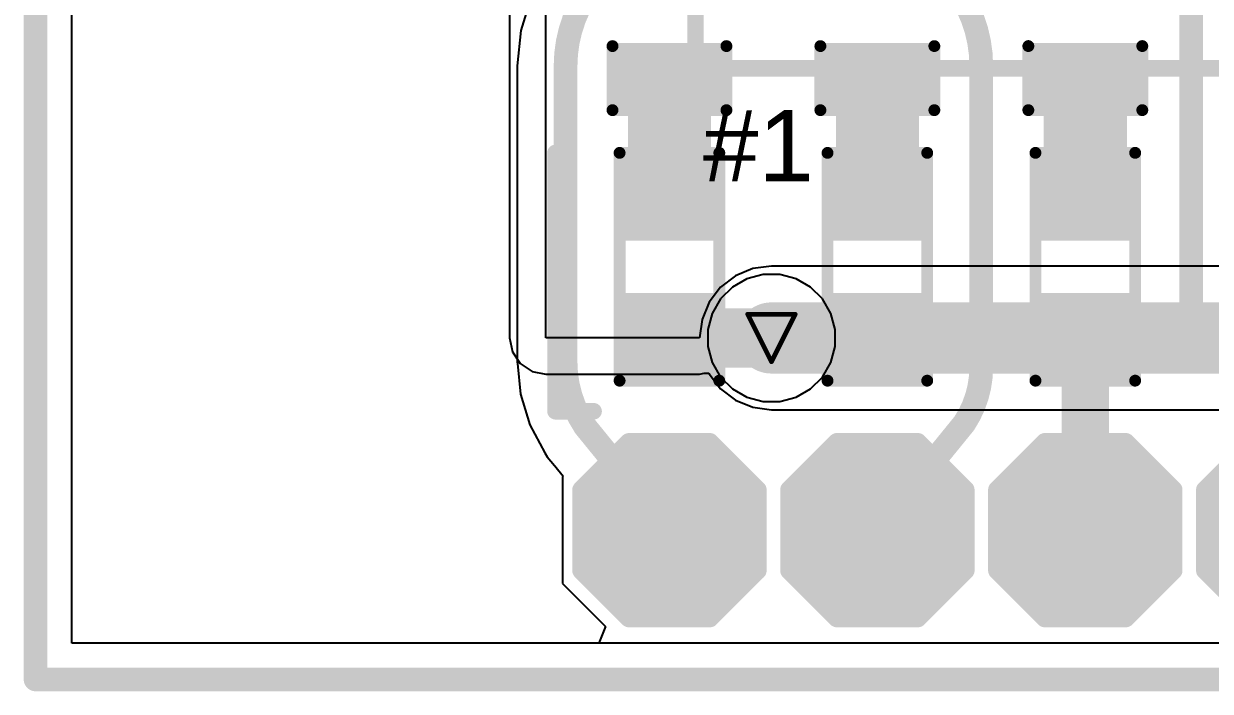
# Model space of a CAD drawing. Header units: inches. Extents: x 0 to 35.2, y -0.7 to 15.9.
# Drawn here: x -0.005 to 0.4949, y -0.005 to 0.2763 of the extents above; entities that cross this region are included whole.
import ezdxf

# ---------------------------------------------------------------- set-up
doc = ezdxf.new("R2010")
doc.units = ezdxf.units.IN
doc.header["$MEASUREMENT"] = 0
for name, color, linetype in [('Bottom Layer', 5, 'Continuous'), ('Bottom Overlay', 54, 'Continuous'), ('Bottom Paste', 16, 'Continuous'), ('Bottom Solder', 6, 'Continuous'), ('Drill Drawing', 1, 'Continuous'), ('GND1', 16, 'Continuous'), ('GND2', 76, 'Continuous'), ('Mechanical 6', 56, 'Continuous'), ('Top Layer', 1, 'Continuous'), ('Top Overlay', 2, 'Continuous'), ('Via Holes', 16, 'Continuous')]:
    doc.layers.add(name, color=color, linetype=linetype)
doc.styles.add('Arial', font='', dxfattribs={"height": 0.2})
doc.styles.get('Arial').set_extended_font_data('Arial')

# ---------------------------------------------------------------- blocks, each defined once
blk = doc.blocks.new('T__________B_29')
at = {"layer": 'Bottom Layer'}
blk.add_hatch(color=5, dxfattribs=at).paths.add_polyline_path([(0.015, 0.03), (-0.015, 0.03), (-0.03, 0.015), (-0.03, -0.015), (-0.015, -0.03), (0.015, -0.03), (0.03, -0.015), (0.03, 0.015)])
at = {"layer": 'Bottom Paste'}
blk.add_hatch(color=16, dxfattribs=at).paths.add_polyline_path([(0.015, 0.03), (-0.015, 0.03), (-0.03, 0.015), (-0.03, -0.015), (-0.015, -0.03), (0.015, -0.03), (0.03, -0.015), (0.03, 0.015)])
at = {"layer": 'Bottom Solder'}
blk.add_hatch(color=6, dxfattribs=at).paths.add_polyline_path([(0.017, 0.034), (-0.017, 0.034), (-0.034, 0.017), (-0.034, -0.017), (-0.017, -0.034), (0.017, -0.034), (0.034, -0.017), (0.034, 0.017)])
at = {"layer": 'Bottom Overlay', "const_width": 0.00787}
for points in [[(-0.017, 0.037), (-0.037, 0.017)], [(0.017, 0.037), (-0.017, 0.037)], [(0.037, 0.017), (0.017, 0.037)], [(-0.037, 0.017), (-0.037, -0.017)], [(0.037, 0.017), (0.037, -0.017)], [(-0.017, -0.037), (-0.037, -0.017)], [(0.037, -0.017), (0.017, -0.037)], [(0.017, -0.037), (-0.017, -0.037)]]:
    blk.add_lwpolyline(points, dxfattribs=at)
at = {"layer": 'Bottom Overlay', "const_width": 0.00394}
for points in [[(-0.01897, 0.037, 1), (-0.01503, 0.037, 1)], [(-0.01897, 0.037, 1), (-0.01503, 0.037, 1)], [(0.01503, 0.037, 1), (0.01897, 0.037, 1)], [(0.01503, 0.037, 1), (0.01897, 0.037, 1)], [(-0.03897, 0.017, 1), (-0.03503, 0.017, 1)], [(-0.03897, 0.017, 1), (-0.03503, 0.017, 1)], [(0.03503, 0.017, 1), (0.03897, 0.017, 1)], [(0.03503, 0.017, 1), (0.03897, 0.017, 1)], [(-0.03897, -0.017, 1), (-0.03503, -0.017, 1)], [(-0.03897, -0.017, 1), (-0.03503, -0.017, 1)], [(0.03503, -0.017, 1), (0.03897, -0.017, 1)], [(0.03503, -0.017, 1), (0.03897, -0.017, 1)], [(-0.01897, -0.037, 1), (-0.01503, -0.037, 1)], [(-0.01897, -0.037, 1), (-0.01503, -0.037, 1)], [(0.01503, -0.037, 1), (0.01897, -0.037, 1)], [(0.01503, -0.037, 1), (0.01897, -0.037, 1)]]:
    blk.add_lwpolyline(points, format="xyb", close=True, dxfattribs=at)
blk = doc.blocks.new('T__________B_30')
at = {"layer": 'Bottom Layer'}
blk.add_hatch(color=5, dxfattribs=at).paths.add_polyline_path([(0.015, 0.03), (-0.015, 0.03), (-0.03, 0.015), (-0.03, -0.015), (-0.015, -0.03), (0.015, -0.03), (0.03, -0.015), (0.03, 0.015)])
at = {"layer": 'Bottom Paste'}
blk.add_hatch(color=16, dxfattribs=at).paths.add_polyline_path([(0.015, 0.03), (-0.015, 0.03), (-0.03, 0.015), (-0.03, -0.015), (-0.015, -0.03), (0.015, -0.03), (0.03, -0.015), (0.03, 0.015)])
at = {"layer": 'Bottom Solder'}
blk.add_hatch(color=6, dxfattribs=at).paths.add_polyline_path([(0.017, 0.034), (-0.017, 0.034), (-0.034, 0.017), (-0.034, -0.017), (-0.017, -0.034), (0.017, -0.034), (0.034, -0.017), (0.034, 0.017)])
at = {"layer": 'Bottom Overlay', "const_width": 0.00787}
for points in [[(-0.017, 0.037), (-0.037, 0.017)], [(0.017, 0.037), (-0.017, 0.037)], [(0.037, 0.017), (0.017, 0.037)], [(-0.037, 0.017), (-0.037, -0.017)], [(0.037, 0.017), (0.037, -0.017)], [(-0.017, -0.037), (-0.037, -0.017)], [(0.037, -0.017), (0.017, -0.037)], [(0.017, -0.037), (-0.017, -0.037)]]:
    blk.add_lwpolyline(points, dxfattribs=at)
at = {"layer": 'Bottom Overlay', "const_width": 0.00394}
for points in [[(-0.01897, 0.037, 1), (-0.01503, 0.037, 1)], [(-0.01897, 0.037, 1), (-0.01503, 0.037, 1)], [(0.01503, 0.037, 1), (0.01897, 0.037, 1)], [(0.01503, 0.037, 1), (0.01897, 0.037, 1)], [(-0.03897, 0.017, 1), (-0.03503, 0.017, 1)], [(-0.03897, 0.017, 1), (-0.03503, 0.017, 1)], [(0.03503, 0.017, 1), (0.03897, 0.017, 1)], [(0.03503, 0.017, 1), (0.03897, 0.017, 1)], [(-0.03897, -0.017, 1), (-0.03503, -0.017, 1)], [(-0.03897, -0.017, 1), (-0.03503, -0.017, 1)], [(0.03503, -0.017, 1), (0.03897, -0.017, 1)], [(0.03503, -0.017, 1), (0.03897, -0.017, 1)], [(-0.01897, -0.037, 1), (-0.01503, -0.037, 1)], [(-0.01897, -0.037, 1), (-0.01503, -0.037, 1)], [(0.01503, -0.037, 1), (0.01897, -0.037, 1)], [(0.01503, -0.037, 1), (0.01897, -0.037, 1)]]:
    blk.add_lwpolyline(points, format="xyb", close=True, dxfattribs=at)
blk = doc.blocks.new('T__________B_31')
at = {"layer": 'Bottom Layer'}
blk.add_hatch(color=5, dxfattribs=at).paths.add_polyline_path([(0.015, 0.03), (-0.015, 0.03), (-0.03, 0.015), (-0.03, -0.015), (-0.015, -0.03), (0.015, -0.03), (0.03, -0.015), (0.03, 0.015)])
at = {"layer": 'Bottom Paste'}
blk.add_hatch(color=16, dxfattribs=at).paths.add_polyline_path([(0.015, 0.03), (-0.015, 0.03), (-0.03, 0.015), (-0.03, -0.015), (-0.015, -0.03), (0.015, -0.03), (0.03, -0.015), (0.03, 0.015)])
at = {"layer": 'Bottom Solder'}
blk.add_hatch(color=6, dxfattribs=at).paths.add_polyline_path([(0.017, 0.034), (-0.017, 0.034), (-0.034, 0.017), (-0.034, -0.017), (-0.017, -0.034), (0.017, -0.034), (0.034, -0.017), (0.034, 0.017)])
at = {"layer": 'Bottom Overlay', "const_width": 0.00787}
for points in [[(-0.017, 0.037), (-0.037, 0.017)], [(0.017, 0.037), (-0.017, 0.037)], [(0.037, 0.017), (0.017, 0.037)], [(-0.037, 0.017), (-0.037, -0.017)], [(0.037, 0.017), (0.037, -0.017)], [(-0.017, -0.037), (-0.037, -0.017)], [(0.037, -0.017), (0.017, -0.037)], [(0.017, -0.037), (-0.017, -0.037)]]:
    blk.add_lwpolyline(points, dxfattribs=at)
at = {"layer": 'Bottom Overlay', "const_width": 0.00394}
for points in [[(-0.01897, 0.037, 1), (-0.01503, 0.037, 1)], [(-0.01897, 0.037, 1), (-0.01503, 0.037, 1)], [(0.01503, 0.037, 1), (0.01897, 0.037, 1)], [(0.01503, 0.037, 1), (0.01897, 0.037, 1)], [(-0.03897, 0.017, 1), (-0.03503, 0.017, 1)], [(-0.03897, 0.017, 1), (-0.03503, 0.017, 1)], [(0.03503, 0.017, 1), (0.03897, 0.017, 1)], [(0.03503, 0.017, 1), (0.03897, 0.017, 1)], [(-0.03897, -0.017, 1), (-0.03503, -0.017, 1)], [(-0.03897, -0.017, 1), (-0.03503, -0.017, 1)], [(0.03503, -0.017, 1), (0.03897, -0.017, 1)], [(0.03503, -0.017, 1), (0.03897, -0.017, 1)], [(-0.01897, -0.037, 1), (-0.01503, -0.037, 1)], [(-0.01897, -0.037, 1), (-0.01503, -0.037, 1)], [(0.01503, -0.037, 1), (0.01897, -0.037, 1)], [(0.01503, -0.037, 1), (0.01897, -0.037, 1)]]:
    blk.add_lwpolyline(points, format="xyb", close=True, dxfattribs=at)
blk = doc.blocks.new('T__________B_32')
at = {"layer": 'Bottom Layer'}
blk.add_hatch(color=5, dxfattribs=at).paths.add_polyline_path([(0.015, 0.03), (-0.015, 0.03), (-0.03, 0.015), (-0.03, -0.015), (-0.015, -0.03), (0.015, -0.03), (0.03, -0.015), (0.03, 0.015)])
at = {"layer": 'Bottom Paste'}
blk.add_hatch(color=16, dxfattribs=at).paths.add_polyline_path([(0.015, 0.03), (-0.015, 0.03), (-0.03, 0.015), (-0.03, -0.015), (-0.015, -0.03), (0.015, -0.03), (0.03, -0.015), (0.03, 0.015)])
at = {"layer": 'Bottom Solder'}
blk.add_hatch(color=6, dxfattribs=at).paths.add_polyline_path([(0.017, 0.034), (-0.017, 0.034), (-0.034, 0.017), (-0.034, -0.017), (-0.017, -0.034), (0.017, -0.034), (0.034, -0.017), (0.034, 0.017)])
at = {"layer": 'Bottom Overlay', "const_width": 0.00787}
for points in [[(-0.017, 0.037), (-0.037, 0.017)], [(0.017, 0.037), (-0.017, 0.037)], [(0.037, 0.017), (0.017, 0.037)], [(-0.037, 0.017), (-0.037, -0.017)], [(0.037, 0.017), (0.037, -0.017)], [(-0.017, -0.037), (-0.037, -0.017)], [(0.037, -0.017), (0.017, -0.037)], [(0.017, -0.037), (-0.017, -0.037)]]:
    blk.add_lwpolyline(points, dxfattribs=at)
at = {"layer": 'Bottom Overlay', "const_width": 0.00394}
for points in [[(-0.01897, 0.037, 1), (-0.01503, 0.037, 1)], [(-0.01897, 0.037, 1), (-0.01503, 0.037, 1)], [(0.01503, 0.037, 1), (0.01897, 0.037, 1)], [(0.01503, 0.037, 1), (0.01897, 0.037, 1)], [(-0.03897, 0.017, 1), (-0.03503, 0.017, 1)], [(-0.03897, 0.017, 1), (-0.03503, 0.017, 1)], [(0.03503, 0.017, 1), (0.03897, 0.017, 1)], [(0.03503, 0.017, 1), (0.03897, 0.017, 1)], [(-0.03897, -0.017, 1), (-0.03503, -0.017, 1)], [(-0.03897, -0.017, 1), (-0.03503, -0.017, 1)], [(0.03503, -0.017, 1), (0.03897, -0.017, 1)], [(0.03503, -0.017, 1), (0.03897, -0.017, 1)], [(-0.01897, -0.037, 1), (-0.01503, -0.037, 1)], [(-0.01897, -0.037, 1), (-0.01503, -0.037, 1)], [(0.01503, -0.037, 1), (0.01897, -0.037, 1)], [(0.01503, -0.037, 1), (0.01897, -0.037, 1)]]:
    blk.add_lwpolyline(points, format="xyb", close=True, dxfattribs=at)
blk = doc.blocks.new('R___0603_B_37')
at = {"layer": 'Bottom Layer'}
for points in [[(-0.045, -0.0175), (-0.045, 0.0175), (-0.015, 0.0175), (-0.015, -0.0175)], [(0.015, -0.0175), (0.015, 0.0175), (0.045, 0.0175), (0.045, -0.0175)]]:
    blk.add_hatch(color=5, dxfattribs=at).paths.add_polyline_path(points)
at = {"layer": 'Bottom Paste'}
for points in [[(-0.045, -0.0175), (-0.045, 0.0175), (-0.015, 0.0175), (-0.015, -0.0175)], [(0.015, -0.0175), (0.015, 0.0175), (0.045, 0.0175), (0.045, -0.0175)]]:
    blk.add_hatch(color=16, dxfattribs=at).paths.add_polyline_path(points)
at = {"layer": 'Bottom Solder'}
for points in [[(-0.049, -0.0215), (-0.049, 0.0215), (-0.011, 0.0215), (-0.011, -0.0215)], [(0.011, -0.0215), (0.011, 0.0215), (0.049, 0.0215), (0.049, -0.0215)]]:
    blk.add_hatch(color=6, dxfattribs=at).paths.add_polyline_path(points)
at = {"layer": 'Bottom Overlay', "const_width": 0.005}
for points in [[(-0.048, -0.021), (-0.048, 0.021)], [(0.048, 0.021), (-0.048, 0.021)], [(0.048, -0.021), (0.048, 0.021)], [(0.048, -0.021), (-0.048, -0.021)]]:
    blk.add_lwpolyline(points, dxfattribs=at)
at = {"layer": 'Bottom Overlay', "const_width": 0.0025}
for points in [[(-0.04925, 0.021, 1), (-0.04675, 0.021, 1)], [(-0.04925, 0.021, 1), (-0.04675, 0.021, 1)], [(0.04675, 0.021, 1), (0.04925, 0.021, 1)], [(0.04675, 0.021, 1), (0.04925, 0.021, 1)], [(-0.04925, -0.021, 1), (-0.04675, -0.021, 1)], [(-0.04925, -0.021, 1), (-0.04675, -0.021, 1)], [(0.04675, -0.021, 1), (0.04925, -0.021, 1)], [(0.04675, -0.021, 1), (0.04925, -0.021, 1)]]:
    blk.add_lwpolyline(points, format="xyb", close=True, dxfattribs=at)
blk = doc.blocks.new('R___0603_B_38')
at = {"layer": 'Bottom Layer'}
for points in [[(-0.045, -0.0175), (-0.045, 0.0175), (-0.015, 0.0175), (-0.015, -0.0175)], [(0.015, -0.0175), (0.015, 0.0175), (0.045, 0.0175), (0.045, -0.0175)]]:
    blk.add_hatch(color=5, dxfattribs=at).paths.add_polyline_path(points)
at = {"layer": 'Bottom Paste'}
for points in [[(-0.045, -0.0175), (-0.045, 0.0175), (-0.015, 0.0175), (-0.015, -0.0175)], [(0.015, -0.0175), (0.015, 0.0175), (0.045, 0.0175), (0.045, -0.0175)]]:
    blk.add_hatch(color=16, dxfattribs=at).paths.add_polyline_path(points)
at = {"layer": 'Bottom Solder'}
for points in [[(-0.049, -0.0215), (-0.049, 0.0215), (-0.011, 0.0215), (-0.011, -0.0215)], [(0.011, -0.0215), (0.011, 0.0215), (0.049, 0.0215), (0.049, -0.0215)]]:
    blk.add_hatch(color=6, dxfattribs=at).paths.add_polyline_path(points)
at = {"layer": 'Bottom Overlay', "const_width": 0.005}
for points in [[(-0.048, -0.021), (-0.048, 0.021)], [(0.048, 0.021), (-0.048, 0.021)], [(0.048, -0.021), (0.048, 0.021)], [(0.048, -0.021), (-0.048, -0.021)]]:
    blk.add_lwpolyline(points, dxfattribs=at)
at = {"layer": 'Bottom Overlay', "const_width": 0.0025}
for points in [[(-0.04925, 0.021, 1), (-0.04675, 0.021, 1)], [(-0.04925, 0.021, 1), (-0.04675, 0.021, 1)], [(0.04675, 0.021, 1), (0.04925, 0.021, 1)], [(0.04675, 0.021, 1), (0.04925, 0.021, 1)], [(-0.04925, -0.021, 1), (-0.04675, -0.021, 1)], [(-0.04925, -0.021, 1), (-0.04675, -0.021, 1)], [(0.04675, -0.021, 1), (0.04925, -0.021, 1)], [(0.04675, -0.021, 1), (0.04925, -0.021, 1)]]:
    blk.add_lwpolyline(points, format="xyb", close=True, dxfattribs=at)
blk = doc.blocks.new('R___0603_B_42')
at = {"layer": 'Bottom Layer'}
for points in [[(-0.045, -0.0175), (-0.045, 0.0175), (-0.015, 0.0175), (-0.015, -0.0175)], [(0.015, -0.0175), (0.015, 0.0175), (0.045, 0.0175), (0.045, -0.0175)]]:
    blk.add_hatch(color=5, dxfattribs=at).paths.add_polyline_path(points)
at = {"layer": 'Bottom Paste'}
for points in [[(-0.045, -0.0175), (-0.045, 0.0175), (-0.015, 0.0175), (-0.015, -0.0175)], [(0.015, -0.0175), (0.015, 0.0175), (0.045, 0.0175), (0.045, -0.0175)]]:
    blk.add_hatch(color=16, dxfattribs=at).paths.add_polyline_path(points)
at = {"layer": 'Bottom Solder'}
for points in [[(-0.049, -0.0215), (-0.049, 0.0215), (-0.011, 0.0215), (-0.011, -0.0215)], [(0.011, -0.0215), (0.011, 0.0215), (0.049, 0.0215), (0.049, -0.0215)]]:
    blk.add_hatch(color=6, dxfattribs=at).paths.add_polyline_path(points)
at = {"layer": 'Bottom Overlay', "const_width": 0.005}
for points in [[(-0.048, -0.021), (-0.048, 0.021)], [(0.048, 0.021), (-0.048, 0.021)], [(0.048, -0.021), (0.048, 0.021)], [(0.048, -0.021), (-0.048, -0.021)]]:
    blk.add_lwpolyline(points, dxfattribs=at)
at = {"layer": 'Bottom Overlay', "const_width": 0.0025}
for points in [[(-0.04925, 0.021, 1), (-0.04675, 0.021, 1)], [(-0.04925, 0.021, 1), (-0.04675, 0.021, 1)], [(0.04675, 0.021, 1), (0.04925, 0.021, 1)], [(0.04675, 0.021, 1), (0.04925, 0.021, 1)], [(-0.04925, -0.021, 1), (-0.04675, -0.021, 1)], [(-0.04925, -0.021, 1), (-0.04675, -0.021, 1)], [(0.04675, -0.021, 1), (0.04925, -0.021, 1)], [(0.04675, -0.021, 1), (0.04925, -0.021, 1)]]:
    blk.add_lwpolyline(points, format="xyb", close=True, dxfattribs=at)
blk = doc.blocks.new('LED_0603_B_107')
at = {"layer": 'Bottom Layer'}
for points in [[(-0.03937, 0.01969), (-0.01969, 0.01969), (-0.01969, -0.01969), (-0.03937, -0.01969)], [(0.01969, 0.01969), (0.03937, 0.01969), (0.03937, -0.01969), (0.01969, -0.01969)]]:
    blk.add_hatch(color=5, dxfattribs=at).paths.add_polyline_path(points)
at = {"layer": 'Bottom Overlay'}
blk.add_hatch(color=54, dxfattribs=at).paths.add_polyline_path([(0.044, -0.026), (0.069, -0.026), (0.069, 0.026), (0.044, 0.026)])
at = {"layer": 'Bottom Paste'}
for points in [[(-0.03937, 0.01969), (-0.01969, 0.01969), (-0.01969, -0.01969), (-0.03937, -0.01969)], [(0.01969, 0.01969), (0.03937, 0.01969), (0.03937, -0.01969), (0.01969, -0.01969)]]:
    blk.add_hatch(color=16, dxfattribs=at).paths.add_polyline_path(points)
at = {"layer": 'Bottom Solder'}
for points in [[(-0.04337, 0.02369), (-0.01569, 0.02369), (-0.01569, -0.02369), (-0.04337, -0.02369)], [(0.01569, 0.02369), (0.04337, 0.02369), (0.04337, -0.02369), (0.01569, -0.02369)]]:
    blk.add_hatch(color=6, dxfattribs=at).paths.add_polyline_path(points)
at = {"layer": 'Bottom Overlay', "const_width": 0.005}
for points in [[(-0.044, 0.024), (-0.017, 0.024)], [(-0.044, 0.024), (-0.044, -0.024)], [(0.017, 0.024), (0.044, 0.024)], [(0.044, 0.024), (0.044, -0.024)], [(-0.044, -0.024), (-0.017, -0.024)], [(0.017, -0.024), (0.044, -0.024)]]:
    blk.add_lwpolyline(points, dxfattribs=at)
at = {"layer": 'Bottom Overlay', "const_width": 0.0025}
for points in [[(-0.04525, 0.024, 1), (-0.04275, 0.024, 1)], [(-0.04525, 0.024, 1), (-0.04275, 0.024, 1)], [(-0.01825, 0.024, 1), (-0.01575, 0.024, 1)], [(0.01575, 0.024, 1), (0.01825, 0.024, 1)], [(0.04275, 0.024, 1), (0.04525, 0.024, 1)], [(0.04275, 0.024, 1), (0.04525, 0.024, 1)], [(-0.04525, -0.024, 1), (-0.04275, -0.024, 1)], [(-0.04525, -0.024, 1), (-0.04275, -0.024, 1)], [(-0.01825, -0.024, 1), (-0.01575, -0.024, 1)], [(0.01575, -0.024, 1), (0.01825, -0.024, 1)], [(0.04275, -0.024, 1), (0.04525, -0.024, 1)], [(0.04275, -0.024, 1), (0.04525, -0.024, 1)]]:
    blk.add_lwpolyline(points, format="xyb", close=True, dxfattribs=at)
blk = doc.blocks.new('LED_0603_B_108')
at = {"layer": 'Bottom Layer'}
for points in [[(-0.03937, 0.01969), (-0.01969, 0.01969), (-0.01969, -0.01969), (-0.03937, -0.01969)], [(0.01969, 0.01969), (0.03937, 0.01969), (0.03937, -0.01969), (0.01969, -0.01969)]]:
    blk.add_hatch(color=5, dxfattribs=at).paths.add_polyline_path(points)
at = {"layer": 'Bottom Overlay'}
blk.add_hatch(color=54, dxfattribs=at).paths.add_polyline_path([(0.044, -0.026), (0.069, -0.026), (0.069, 0.026), (0.044, 0.026)])
at = {"layer": 'Bottom Paste'}
for points in [[(-0.03937, 0.01969), (-0.01969, 0.01969), (-0.01969, -0.01969), (-0.03937, -0.01969)], [(0.01969, 0.01969), (0.03937, 0.01969), (0.03937, -0.01969), (0.01969, -0.01969)]]:
    blk.add_hatch(color=16, dxfattribs=at).paths.add_polyline_path(points)
at = {"layer": 'Bottom Solder'}
for points in [[(-0.04337, 0.02369), (-0.01569, 0.02369), (-0.01569, -0.02369), (-0.04337, -0.02369)], [(0.01569, 0.02369), (0.04337, 0.02369), (0.04337, -0.02369), (0.01569, -0.02369)]]:
    blk.add_hatch(color=6, dxfattribs=at).paths.add_polyline_path(points)
at = {"layer": 'Bottom Overlay', "const_width": 0.005}
for points in [[(-0.044, 0.024), (-0.017, 0.024)], [(-0.044, 0.024), (-0.044, -0.024)], [(0.017, 0.024), (0.044, 0.024)], [(0.044, 0.024), (0.044, -0.024)], [(-0.044, -0.024), (-0.017, -0.024)], [(0.017, -0.024), (0.044, -0.024)]]:
    blk.add_lwpolyline(points, dxfattribs=at)
at = {"layer": 'Bottom Overlay', "const_width": 0.0025}
for points in [[(-0.04525, 0.024, 1), (-0.04275, 0.024, 1)], [(-0.04525, 0.024, 1), (-0.04275, 0.024, 1)], [(-0.01825, 0.024, 1), (-0.01575, 0.024, 1)], [(0.01575, 0.024, 1), (0.01825, 0.024, 1)], [(0.04275, 0.024, 1), (0.04525, 0.024, 1)], [(0.04275, 0.024, 1), (0.04525, 0.024, 1)], [(-0.04525, -0.024, 1), (-0.04275, -0.024, 1)], [(-0.04525, -0.024, 1), (-0.04275, -0.024, 1)], [(-0.01825, -0.024, 1), (-0.01575, -0.024, 1)], [(0.01575, -0.024, 1), (0.01825, -0.024, 1)], [(0.04275, -0.024, 1), (0.04525, -0.024, 1)], [(0.04275, -0.024, 1), (0.04525, -0.024, 1)]]:
    blk.add_lwpolyline(points, format="xyb", close=True, dxfattribs=at)
blk = doc.blocks.new('LED_0603_B_112')
at = {"layer": 'Bottom Layer'}
for points in [[(-0.03937, 0.01969), (-0.01969, 0.01969), (-0.01969, -0.01969), (-0.03937, -0.01969)], [(0.01969, 0.01969), (0.03937, 0.01969), (0.03937, -0.01969), (0.01969, -0.01969)]]:
    blk.add_hatch(color=5, dxfattribs=at).paths.add_polyline_path(points)
at = {"layer": 'Bottom Overlay'}
blk.add_hatch(color=54, dxfattribs=at).paths.add_polyline_path([(0.044, -0.026), (0.069, -0.026), (0.069, 0.026), (0.044, 0.026)])
at = {"layer": 'Bottom Paste'}
for points in [[(-0.03937, 0.01969), (-0.01969, 0.01969), (-0.01969, -0.01969), (-0.03937, -0.01969)], [(0.01969, 0.01969), (0.03937, 0.01969), (0.03937, -0.01969), (0.01969, -0.01969)]]:
    blk.add_hatch(color=16, dxfattribs=at).paths.add_polyline_path(points)
at = {"layer": 'Bottom Solder'}
for points in [[(-0.04337, 0.02369), (-0.01569, 0.02369), (-0.01569, -0.02369), (-0.04337, -0.02369)], [(0.01569, 0.02369), (0.04337, 0.02369), (0.04337, -0.02369), (0.01569, -0.02369)]]:
    blk.add_hatch(color=6, dxfattribs=at).paths.add_polyline_path(points)
at = {"layer": 'Bottom Overlay', "const_width": 0.005}
for points in [[(-0.044, 0.024), (-0.017, 0.024)], [(-0.044, 0.024), (-0.044, -0.024)], [(0.017, 0.024), (0.044, 0.024)], [(0.044, 0.024), (0.044, -0.024)], [(-0.044, -0.024), (-0.017, -0.024)], [(0.017, -0.024), (0.044, -0.024)]]:
    blk.add_lwpolyline(points, dxfattribs=at)
at = {"layer": 'Bottom Overlay', "const_width": 0.0025}
for points in [[(-0.04525, 0.024, 1), (-0.04275, 0.024, 1)], [(-0.04525, 0.024, 1), (-0.04275, 0.024, 1)], [(-0.01825, 0.024, 1), (-0.01575, 0.024, 1)], [(0.01575, 0.024, 1), (0.01825, 0.024, 1)], [(0.04275, 0.024, 1), (0.04525, 0.024, 1)], [(0.04275, 0.024, 1), (0.04525, 0.024, 1)], [(-0.04525, -0.024, 1), (-0.04275, -0.024, 1)], [(-0.04525, -0.024, 1), (-0.04275, -0.024, 1)], [(-0.01825, -0.024, 1), (-0.01575, -0.024, 1)], [(0.01575, -0.024, 1), (0.01825, -0.024, 1)], [(0.04275, -0.024, 1), (0.04525, -0.024, 1)], [(0.04275, -0.024, 1), (0.04525, -0.024, 1)]]:
    blk.add_lwpolyline(points, format="xyb", close=True, dxfattribs=at)

msp = doc.modelspace()

# ---------------------------------------------------------------- hatches: boundary and pattern name
at = {"layer": 'Bottom Layer'}
for points in [[(0.28453, 0.25437), (0.24953, 0.25437), (0.24953, 0.20389), (0.28453, 0.20389)], [(0.37213, 0.25437), (0.33713, 0.25437), (0.33713, 0.20389), (0.37213, 0.20389)], [(0.45973, 0.25437), (0.42473, 0.25437), (0.42473, 0.2039), (0.45973, 0.2039)]]:
    msp.add_hatch(color=5, dxfattribs=at).paths.add_polyline_path(points)
h = msp.add_hatch(color=5, dxfattribs=at)
edge = h.paths.add_edge_path()
edge.add_arc((0.31, 0.14389), 0.01181, 0, 360)
at = {"layer": 'GND1'}
h = msp.add_hatch(color=16, dxfattribs=at)
edge = h.paths.add_edge_path()
edge.add_arc((0.31, 0.14389), 0.01181, 0, 360)
at = {"layer": 'GND2'}
h = msp.add_hatch(color=76, dxfattribs=at)
edge = h.paths.add_edge_path()
edge.add_arc((0.31, 0.14389), 0.01181, 0, 360)
at = {"layer": 'Top Layer'}
h = msp.add_hatch(color=1, dxfattribs=at)
edge = h.paths.add_edge_path()
edge.add_arc((0.31, 0.14389), 0.01181, 0, 360)
at = {"layer": 'Via Holes'}
h = msp.add_hatch(color=7, dxfattribs=at)
edge = h.paths.add_edge_path()
edge.add_arc((0.31, 0.14389), 0.00591, 0, 360)

# ---------------------------------------------------------------- linework, layer by layer
at = {"layer": 'Bottom Layer'}
for p, q in [((0.01529, 0.01529), (0.01529, 0.53388)), ((0.20872, 0.28776), (0.20437, 0.27342)), ((0.20437, 0.27342), (0.20291, 0.25862)), ((0.20291, 0.25862), (0.20288, 0.25862)), ((0.20288, 0.25862), (0.20288, 0.25859)), ((0.20288, 0.25859), (0.20288, 0.25857)), ((0.20288, 0.25857), (0.20288, 0.25845)), ((0.20288, 0.25845), (0.20288, 0.25162)), ((0.20291, 0.25862), (0.20291, 0.25862)), ((0.20288, 0.25162), (0.20288, 0.13368)), ((0.20288, 0.13368), (0.20299, 0.13309)), ((0.20299, 0.13309), (0.20426, 0.12019)), ((0.20426, 0.12019), (0.2082, 0.10723)), ((0.2082, 0.10723), (0.21448, 0.09548)), ((0.21448, 0.09548), (0.21447, 0.09548)), ((0.21447, 0.09548), (0.21558, 0.09385)), ((0.21558, 0.09385), (0.21864, 0.09009)), ((0.21864, 0.09009), (0.21864, 0.09008)), ((0.21864, 0.09008), (0.21874, 0.08995)), ((0.21874, 0.08995), (0.22226, 0.08563)), ((0.22226, 0.08563), (0.22203, 0.08539)), ((0.22203, 0.08539), (0.22203, 0.04039)), ((0.22203, 0.04039), (0.24013, 0.02229)), ((0.24013, 0.02229), (0.23723, 0.01529)), ((0.23723, 0.01529), (0.01529, 0.01529))]:
    msp.add_line(p, q, dxfattribs=at)
for points, const_width in [([(0.48685, 0.15852), (0.48685, 0.42492)], 0.01), ([(0.22327, 0.13368), (0.22327, 0.25845)], 0.01), ([(0.3984, 0.25845), (0.3984, 0.13168)], 0.01), ([(0.26703, 0.14389), (0.31, 0.14389)], 0.025), ([(0.31, 0.14389), (0.35463, 0.14389)], 0.025), ([(0.44223, 0.06289), (0.44223, 0.1439)], 0.02), ([(0.44223, 0.1439), (0.47223, 0.1439)], 0.01), ([(0.2314, 0.10671), (0.25003, 0.08381)], 0.01), ([(0.37164, 0.08381), (0.39122, 0.10789)], 0.01), ([(0.25003, 0.08381), (0.26704, 0.06289)], 0.01), ([(0.35463, 0.06289), (0.37164, 0.08381)], 0.01)]:
    msp.add_lwpolyline(points, dxfattribs=dict(at, const_width=const_width))
at = {"layer": 'Bottom Layer', "const_width": 0.01}
for points in [[(0.22327, 0.25859, -0.230489), (0.24481, 0.30269)], [(0.37686, 0.30269, -0.230711), (0.3984, 0.25854)], [(0.48685, 0.15852, -0.414214), (0.47223, 0.1439)], [(0.2314, 0.10671, -0.147505), (0.22327, 0.13368)], [(0.3984, 0.13168, -0.147504), (0.39122, 0.10789)]]:
    msp.add_lwpolyline(points, format="xyb", dxfattribs=at)
at = {"layer": 'Bottom Layer'}
for points, const_width in [([(0.22077, 0.25859, 1), (0.22577, 0.25859, 1)], 0.005), ([(0.22077, 0.25845, 1), (0.22577, 0.25845, 1)], 0.005), ([(0.3959, 0.25854, 1), (0.4009, 0.25854, 1)], 0.005), ([(0.3959, 0.25845, 1), (0.4009, 0.25845, 1)], 0.005), ([(0.48435, 0.15852, 1), (0.48935, 0.15852, 1)], 0.005), ([(0.48435, 0.15852, 1), (0.48935, 0.15852, 1)], 0.005), ([(0.26078, 0.14389, 1), (0.27328, 0.14389, 1)], 0.0125), ([(0.30375, 0.14389, 1), (0.31625, 0.14389, 1)], 0.0125), ([(0.30375, 0.14389, 1), (0.31625, 0.14389, 1)], 0.0125), ([(0.34838, 0.14389, 1), (0.36088, 0.14389, 1)], 0.0125), ([(0.43723, 0.1439, 1), (0.44723, 0.1439, 1)], 0.01), ([(0.43973, 0.1439, 1), (0.44473, 0.1439, 1)], 0.005), ([(0.46973, 0.1439, 1), (0.47473, 0.1439, 1)], 0.005), ([(0.46973, 0.1439, 1), (0.47473, 0.1439, 1)], 0.005), ([(0.22077, 0.13368, 1), (0.22577, 0.13368, 1)], 0.005), ([(0.22077, 0.13368, 1), (0.22577, 0.13368, 1)], 0.005), ([(0.3959, 0.13168, 1), (0.4009, 0.13168, 1)], 0.005), ([(0.3959, 0.13168, 1), (0.4009, 0.13168, 1)], 0.005), ([(0.2289, 0.10671, 1), (0.2339, 0.10671, 1)], 0.005), ([(0.2289, 0.10671, 1), (0.2339, 0.10671, 1)], 0.005), ([(0.38872, 0.10789, 1), (0.39372, 0.10789, 1)], 0.005), ([(0.38872, 0.10789, 1), (0.39372, 0.10789, 1)], 0.005), ([(0.24753, 0.08381, 1), (0.25253, 0.08381, 1)], 0.005), ([(0.24753, 0.08381, 1), (0.25253, 0.08381, 1)], 0.005), ([(0.36914, 0.08381, 1), (0.37414, 0.08381, 1)], 0.005), ([(0.36914, 0.08381, 1), (0.37414, 0.08381, 1)], 0.005), ([(0.43723, 0.06289, 1), (0.44723, 0.06289, 1)], 0.01), ([(0.26454, 0.06289, 1), (0.26954, 0.06289, 1)], 0.005), ([(0.35213, 0.06289, 1), (0.35713, 0.06289, 1)], 0.005)]:
    msp.add_lwpolyline(points, format="xyb", close=True, dxfattribs=dict(at, const_width=const_width))
at = {"layer": 'Bottom Overlay', "const_width": 0.007}
for points in [[(0.21906, 0.113), (0.21906, 0.22189)], [(0.21906, 0.113), (0.23506, 0.113)]]:
    msp.add_lwpolyline(points, dxfattribs=at)
at = {"layer": 'Bottom Overlay', "const_width": 0.0035}
for points in [[(0.21731, 0.22189, 1), (0.22081, 0.22189, 1)], [(0.21731, 0.113, 1), (0.22081, 0.113, 1)], [(0.21731, 0.113, 1), (0.22081, 0.113, 1)], [(0.23331, 0.113, 1), (0.23681, 0.113, 1)]]:
    msp.add_lwpolyline(points, format="xyb", close=True, dxfattribs=at)
at = {"layer": 'Drill Drawing', "const_width": 0.002}
for points in [[(0.3, 0.15389), (0.32, 0.15389)], [(0.3, 0.15389), (0.31, 0.13389)], [(0.31, 0.13389), (0.32, 0.15389)]]:
    msp.add_lwpolyline(points, dxfattribs=at)
at = {"layer": 'Drill Drawing', "const_width": 0.001}
for points in [[(0.2995, 0.15389, 1), (0.3005, 0.15389, 1)], [(0.2995, 0.15389, 1), (0.3005, 0.15389, 1)], [(0.3195, 0.15389, 1), (0.3205, 0.15389, 1)], [(0.3195, 0.15389, 1), (0.3205, 0.15389, 1)], [(0.3095, 0.13389, 1), (0.3105, 0.13389, 1)], [(0.3095, 0.13389, 1), (0.3105, 0.13389, 1)]]:
    msp.add_lwpolyline(points, format="xyb", close=True, dxfattribs=at)
at = {"layer": 'GND1'}
for p, q in [((0.01529, 0.01529), (0.01529, 1.25707)), ((0.30647, 0.1707), (0.29965, 0.16888)), ((0.31353, 0.1707), (0.30647, 0.1707)), ((0.32035, 0.16888), (0.31353, 0.1707)), ((0.29354, 0.16535), (0.28855, 0.16036)), ((0.29965, 0.16888), (0.29354, 0.16535)), ((0.32646, 0.16535), (0.32035, 0.16888)), ((0.33145, 0.16036), (0.32646, 0.16535)), ((0.28855, 0.16036), (0.28502, 0.15424)), ((0.33498, 0.15424), (0.33145, 0.16036)), ((0.28502, 0.15424), (0.28319, 0.14742)), ((0.33681, 0.14742), (0.33498, 0.15424)), ((0.28319, 0.14742), (0.28319, 0.14036)), ((0.33681, 0.14036), (0.33681, 0.14742)), ((0.28319, 0.14036), (0.28502, 0.13354)), ((0.33498, 0.13354), (0.33681, 0.14036)), ((0.28502, 0.13354), (0.28855, 0.12743)), ((0.33145, 0.12743), (0.33498, 0.13354)), ((0.28855, 0.12743), (0.29354, 0.12244)), ((0.32646, 0.12244), (0.33145, 0.12743)), ((0.29354, 0.12244), (0.29965, 0.11891)), ((0.32035, 0.11891), (0.32646, 0.12244)), ((0.29965, 0.11891), (0.30647, 0.11708)), ((0.30647, 0.11708), (0.31353, 0.11708)), ((0.31353, 0.11708), (0.32035, 0.11891)), ((1.29865, 0.01529), (0.01529, 0.01529))]:
    msp.add_line(p, q, dxfattribs=at)
at = {"layer": 'GND2'}
for p, q in [((0.01529, 0.01529), (0.01529, 1.2934)), ((0.30647, 0.1707), (0.29965, 0.16888)), ((0.31353, 0.1707), (0.30647, 0.1707)), ((0.32035, 0.16888), (0.31353, 0.1707)), ((0.29354, 0.16535), (0.28855, 0.16036)), ((0.29965, 0.16888), (0.29354, 0.16535)), ((0.32646, 0.16535), (0.32035, 0.16888)), ((0.33145, 0.16036), (0.32646, 0.16535)), ((0.28855, 0.16036), (0.28502, 0.15424)), ((0.33498, 0.15424), (0.33145, 0.16036)), ((0.28502, 0.15424), (0.28319, 0.14742)), ((0.33681, 0.14742), (0.33498, 0.15424)), ((0.28319, 0.14742), (0.28319, 0.14036)), ((0.33681, 0.14036), (0.33681, 0.14742)), ((0.28319, 0.14036), (0.28502, 0.13354)), ((0.33498, 0.13354), (0.33681, 0.14036)), ((0.28502, 0.13354), (0.28855, 0.12743)), ((0.33145, 0.12743), (0.33498, 0.13354)), ((0.28855, 0.12743), (0.29354, 0.12244)), ((0.32646, 0.12244), (0.33145, 0.12743)), ((0.29354, 0.12244), (0.29965, 0.11891)), ((0.32035, 0.11891), (0.32646, 0.12244)), ((0.29965, 0.11891), (0.30647, 0.11708)), ((0.30647, 0.11708), (0.31353, 0.11708)), ((0.31353, 0.11708), (0.32035, 0.11891)), ((1.29865, 0.01529), (0.01529, 0.01529))]:
    msp.add_line(p, q, dxfattribs=at)
at = {"layer": 'Mechanical 6', "const_width": 0.01}
for points in [[(0, 0), (0, 3.2874)], [(0, 0), (2.54331, 0)]]:
    msp.add_lwpolyline(points, dxfattribs=at)
at = {"layer": 'Mechanical 6', "const_width": 0.005}
msp.add_lwpolyline([(-0.0025, 0, 1), (0.0025, 0, 1)], format="xyb", close=True, dxfattribs=at)
msp.add_lwpolyline([(-0.0025, 0, 1), (0.0025, 0, 1)], format="xyb", close=True, dxfattribs=at)
at = {"layer": 'Top Layer'}
for p, q in [((0.01529, 0.01529), (0.01529, 1.25121)), ((0.19971, 0.56917), (0.19971, 0.1439)), ((0.215, 0.1439), (0.215, 0.56917)), ((0.29487, 0.1701), (0.2886, 0.16529)), ((0.30217, 0.17312), (0.29487, 0.1701)), ((0.31, 0.17415), (0.30217, 0.17312)), ((1.07889, 0.17415), (0.31, 0.17415)), ((0.2886, 0.16529), (0.2838, 0.15902)), ((0.2838, 0.15902), (0.28077, 0.15173)), ((0.28077, 0.15173), (0.27974, 0.1439)), ((0.19971, 0.1439), (0.20087, 0.13805)), ((0.27974, 0.1439), (0.215, 0.1439)), ((0.20087, 0.13805), (0.20419, 0.13308)), ((0.20419, 0.13308), (0.20915, 0.12977)), ((0.20915, 0.12977), (0.215, 0.1286)), ((0.215, 0.1286), (0.27974, 0.1286)), ((0.27974, 0.1286), (0.2817, 0.12899)), ((0.2817, 0.12899), (0.28365, 0.12912)), ((0.28365, 0.12912), (0.2838, 0.12876)), ((0.2838, 0.12876), (0.2886, 0.1225)), ((0.2886, 0.1225), (0.29487, 0.11769)), ((0.29487, 0.11769), (0.30217, 0.11467)), ((0.30217, 0.11467), (0.31, 0.11363)), ((0.31, 0.11363), (1.07889, 0.11363)), ((1.30289, 0.01529), (0.01529, 0.01529))]:
    msp.add_line(p, q, dxfattribs=at)
at = {"layer": 'Top Layer', "const_width": 0.03}
msp.add_lwpolyline([(0.31, 0.14389), (1.07889, 0.14389)], dxfattribs=at)
at = {"layer": 'Top Layer', "const_width": 0.015}
msp.add_lwpolyline([(0.3025, 0.14389, 1), (0.3175, 0.14389, 1)], format="xyb", close=True, dxfattribs=at)
at = {"layer": 'Top Overlay', "const_width": 0.007}
for points in [[(0.278, 0.25752), (0.278, 0.579)], [(0.278, 0.25752), (0.912, 0.25752)]]:
    msp.add_lwpolyline(points, dxfattribs=at)
at = {"layer": 'Top Overlay', "const_width": 0.0035}
msp.add_lwpolyline([(0.27625, 0.25752, 1), (0.27975, 0.25752, 1)], format="xyb", close=True, dxfattribs=at)
msp.add_lwpolyline([(0.27625, 0.25752, 1), (0.27975, 0.25752, 1)], format="xyb", close=True, dxfattribs=at)

# ---------------------------------------------------------------- block references
for name, p, rotation in [('LED_0603_B_108', (0.26704, 0.28389), 90), ('LED_0603_B_107', (0.35463, 0.28389), 90), ('LED_0603_B_112', (0.44223, 0.2839), 90), ('R___0603_B_38', (0.26703, 0.17389), 270), ('R___0603_B_37', (0.35463, 0.17389), 270), ('R___0603_B_42', (0.44223, 0.1739), 270), ('T__________B_32', (0.26703, 0.06289), 180), ('T__________B_31', (0.35463, 0.06289), 180), ('T__________B_30', (0.44223, 0.06289), 180), ('T__________B_29', (0.52983, 0.06289), 180)]:
    msp.add_blockref(name, p, dxfattribs=dict(rotation=rotation))

# ---------------------------------------------------------------- texts
at = {"layer": 'Top Overlay', "style": 'Arial'}
msp.add_text('#1', height=0.03, dxfattribs=at).set_placement((0.28119, 0.20992))

doc.saveas('drawing.dxf')
